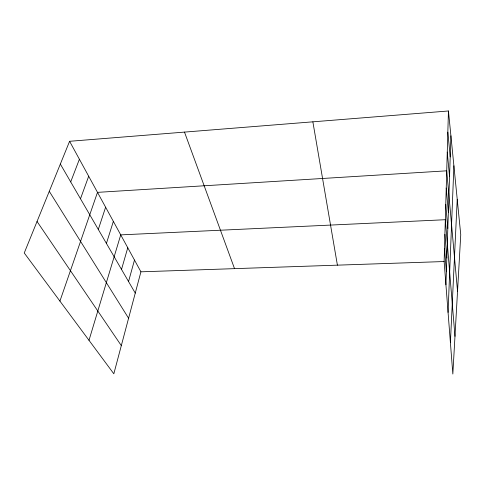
<?xml version="1.0" encoding="UTF-8"?>
<svg xmlns="http://www.w3.org/2000/svg" width="485" height="485" viewBox="0 0 485 485"><rect width="100%" height="100%" fill="white"/><g stroke="black" fill="none" stroke-linecap="round" stroke-linejoin="round"><path stroke-width="0.73" d="M448.443 110.98L460.75 234.691L452.838 374.02L444.127 261.542L448.443 110.98L69.591 141.293L24.25 252.988L113.829 373.796L140.917 271.818L69.591 141.293M445.927 284.798L450.917 135.818M448.067 312.407L453.899 165.797M450.407 342.683L457.228 199.305M128.549 281.53L134.49 260.051M121.517 269.424L127.767 247.75M88.998 340.312L120.729 234.879L445.327 219.717L454.978 336.335M106.421 243.428L113.357 221.384M98.303 229.447L105.621 207.228M59.922 301.094L97.497 192.363L446.727 170.817L457.537 291.297M80.492 198.777L88.688 176.243M70.701 181.911L79.401 159.244M140.917 271.818L444.127 261.542M37.042 221.481L121.311 345.623M49.276 191.326L128.586 318.233M60.34 164.069L135.26 293.098M184.488 132.096L234.534 268.648M312.867 121.826L337.408 265.162M447.837 132.156L450.207 156.904M447.267 152.066L449.546 176.692M446.236 188.01L448.352 212.315M445.77 204.288L447.813 228.405M444.909 234.364L446.824 258.068M444.509 248.29L446.364 271.77"/></g></svg>
